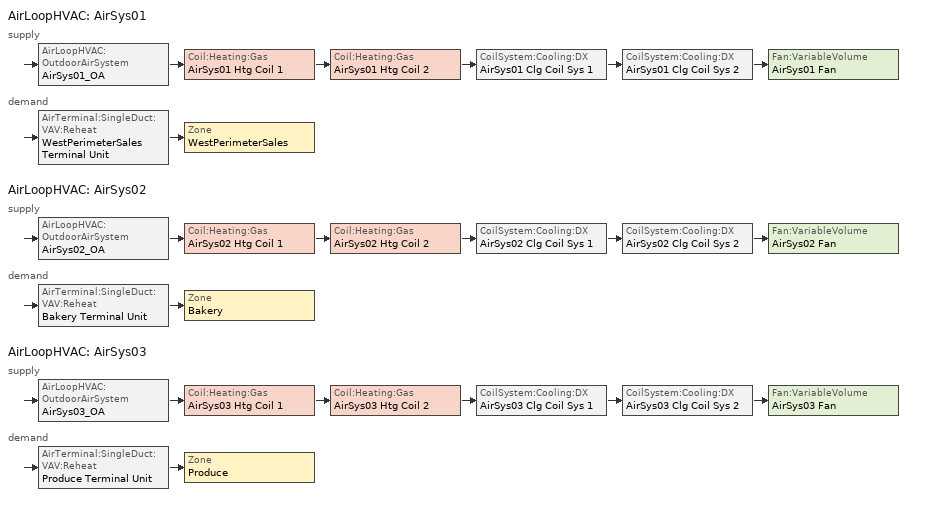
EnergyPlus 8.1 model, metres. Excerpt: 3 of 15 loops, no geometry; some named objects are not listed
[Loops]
AirLoopHVAC 'AirSys01'
 supply: AirLoopHVAC:OutdoorAirSystem 'AirSys01_OA' > Coil:Heating:Gas 'AirSys01 Htg Coil 1' > Coil:Heating:Gas 'AirSys01 Htg Coil 2' > CoilSystem:Cooling:DX 'AirSys01 Clg Coil Sys 1' > CoilSystem:Cooling:DX 'AirSys01 Clg Coil Sys 2' > Fan:VariableVolume 'AirSys01 Fan'
 demand: AirTerminal:SingleDuct:VAV:Reheat 'WestPerimeterSales Terminal Unit' > Zone 'WestPerimeterSales'
AirLoopHVAC 'AirSys02'
 supply: AirLoopHVAC:OutdoorAirSystem 'AirSys02_OA' > Coil:Heating:Gas 'AirSys02 Htg Coil 1' > Coil:Heating:Gas 'AirSys02 Htg Coil 2' > CoilSystem:Cooling:DX 'AirSys02 Clg Coil Sys 1' > CoilSystem:Cooling:DX 'AirSys02 Clg Coil Sys 2' > Fan:VariableVolume 'AirSys02 Fan'
 demand: AirTerminal:SingleDuct:VAV:Reheat 'Bakery Terminal Unit' > Zone 'Bakery'
AirLoopHVAC 'AirSys03'
 supply: AirLoopHVAC:OutdoorAirSystem 'AirSys03_OA' > Coil:Heating:Gas 'AirSys03 Htg Coil 1' > Coil:Heating:Gas 'AirSys03 Htg Coil 2' > CoilSystem:Cooling:DX 'AirSys03 Clg Coil Sys 1' > CoilSystem:Cooling:DX 'AirSys03 Clg Coil Sys 2' > Fan:VariableVolume 'AirSys03 Fan'
 demand: AirTerminal:SingleDuct:VAV:Reheat 'Produce Terminal Unit' > Zone 'Produce'
[Sizing:Zone] Zone Cooling Design Supply Air Temperature Input Method=SupplyAirTemperature; Zone Cooling Design Supply Air Temperature {C}=14; Zone Heating Design Supply Air Temperature Input Method=SupplyAirTemperature; Zone Heating Design Supply Air Temperature {C}=40; Zone Cooling Design Supply Air Humidity Ratio {kgWater/kgDryAir}=0.0085; Zone Heating Design Supply Air Humidity Ratio {kgWater/kgDryAir}=0.008; Cooling Design Air Flow Method=DesignDay; Cooling Minimum Air Flow Fraction=0; Heating Design Air Flow Method=DesignDay; Heating Design Air Flow Rate {m3/s}=0
Name | Design Specification Outdoor Air Object
WestPerimeterSales | SZ DSOA WestPerimeterSales
Bakery | SZ DSOA Bakery
Produce | SZ DSOA Produce
[DesignSpecification:OutdoorAir] Outdoor Air Method=Sum; Outdoor Air Flow Air Changes per Hour {1/hr}=0; Outdoor Air Flow Rate Fraction Schedule=Bldg_Occ_Sch
Name | Outdoor Air Flow per Person {m3/s-person} | Outdoor Air Flow per Zone Floor Area {m3/s-m2} | Outdoor Air Flow per Zone {m3/s}
SZ DSOA WestPerimeterSales; SZ DSOA Produce | 0 | 0.0015 | 0
SZ DSOA Bakery | 0.0075 | 0 | 1.11049
[ZoneControl:Thermostat] Control Type Schedule=Dual Zone Control Type Sched; Control Object Type 1=ThermostatSetpoint:DualSetpoint
Name | Zone or ZoneList | Control Name 1
WestPerimeterSales Thermostat | WestPerimeterSales | WestPerimeterSales DualSPSched
Bakery Thermostat | Bakery | Bakery DualSPSched
Produce Thermostat | Produce | Produce DualSPSched
[ThermostatSetpoint:DualSetpoint] Heating Setpoint Temperature Schedule=HtgSetP_Sch; Cooling Setpoint Temperature Schedule=ClgSetP_Sch
WestPerimeterSales DualSPSched; Bakery DualSPSched; Produce DualSPSched
[Zone equipment]
WestPerimeterSales: WestPerimeterSales Terminal Unit, WestPerimeterSales PTAC, WestPerimeterSales OA Unit
Bakery: Bakery Terminal Unit, Bakery PTAC, Bakery OA Unit, Bakery Exhaust Fan
Produce: Produce Terminal Unit, Produce PTAC, Produce OA Unit
[Fan:ZoneExhaust]
Bakery Exhaust Fan: Availability Schedule=MinOA_MotorizedDamper_Sched; Fan Total Efficiency=0.45; Pressure Rise {Pa}=125; Maximum Flow Rate {m3/s}=1.11049; Flow Fraction Schedule=Gas Kit Equip Sch
[AirLoopHVAC] Design Supply Air Flow Rate {m3/s}=AutoSize
AirSys01; AirSys02; AirSys03
[Sizing:System] Type of Load to Size On=Sensible; Design Outdoor Air Flow Rate {m3/s}=AutoSize; Minimum System Air Flow Ratio=0.3; Preheat Design Temperature {C}=7; Preheat Design Humidity Ratio {kgWater/kgDryAir}=0.008; Precool Design Temperature {C}=12.8; Precool Design Humidity Ratio {kgWater/kgDryAir}=0.008; Central Cooling Design Supply Air Temperature {C}=12.8; Central Heating Design Supply Air Temperature {C}=16.7; Sizing Option=NonCoincident; 100% Outdoor Air in Cooling=No; 100% Outdoor Air in Heating=No; Central Cooling Design Supply Air Humidity Ratio {kgWater/kgDryAir}=0.0085; Central Heating Design Supply Air Humidity Ratio {kgWater/kgDryAir}=0.008; Cooling Design Air Flow Method=DesignDay; Cooling Design Air Flow Rate {m3/s}=0; Heating Design Air Flow Method=DesignDay; Heating Design Air Flow Rate {m3/s}=0; System Outdoor Air Method=ZoneSum
AirSys01; AirSys02; AirSys03
[Controller:OutdoorAir] Minimum Outdoor Air Flow Rate {m3/s}=AutoSize; Maximum Outdoor Air Flow Rate {m3/s}=AutoSize; Economizer Control Type=DifferentialDryBulb; Economizer Control Action Type=ModulateFlow; Economizer Maximum Limit Dry-Bulb Temperature {C}=28; Economizer Maximum Limit Enthalpy {J/kg}=64000; Economizer Minimum Limit Dry-Bulb Temperature {C}=-100; Lockout Type=NoLockout; Minimum Limit Type=FixedMinimum; Minimum Outdoor Air Schedule=MinOA_MotorizedDamper_Sched; High Humidity Control=No; Heat Recovery Bypass Control Type=BypassWhenOAFlowGreaterThanMinimum
AirSys01_OA_Controller; AirSys02_OA_Controller; AirSys03_OA_Controller
[Refrigeration:CaseAndWalkInList]
Rack A Case and Walk-In List: Case or WalkIn Name 1=A01 Ice Cream Reach-Ins; Case or WalkIn Name 2=A02 Ice Cream Reach-Ins; Case or WalkIn Name 3=A03 Ice Cream Reach-Ins; Case or WalkIn Name 4=A04 Ice Cream Coffins; Case or WalkIn Name 5=A05 Grocery Freezer; Case or WalkIn Name 6=B04 Bakery Freezer
[Refrigeration:WalkIn]
B04 Bakery Freezer: Availability Schedule=Always_On; Rated Coil Cooling Capacity {W}=3030; Operating Temperature {C}=-26.1; Rated Cooling Source Temperature {C}=-31.7; Rated Total Heating Power {W}=242; Heating Power Schedule=Always_Off; Rated Cooling Coil Fan Power {W}=236; Rated Circulation Fan Power {W}=0; Rated Total Lighting Power {W}=18.525; Lighting Schedule=HVACOperationSchd; Defrost Type=Electric; Defrost Control Type=TemperatureTermination; Defrost Schedule=B04 Defrost Sch; Defrost Drip-Down Schedule=B04 Drip-Down Sch; Defrost Power {W}=3600; Temperature Termination Defrost Fraction to Ice=0.7; Restocking Schedule=Always_Off; Insulated Floor Surface Area {m2}=11.5; Insulated Floor U-Value {W/m2-K}=0.2; Zone Name 1=Bakery; Total Insulated Surface Area Facing Zone 1 {m2}=52.6; Insulated Surface U-Value Facing Zone 1 {W/m2-K}=0.14; Area of Glass Reach In Doors Facing Zone 1 {m2}=0; Height of Glass Reach In Doors Facing Zone 1 {m}=0; Glass Reach In Door U Value Facing Zone 1 {W/m2-K}=2.27; Area of Stocking Doors Facing Zone 1 {m2}=3.3; Height of Stocking Doors Facing Zone 1 {m}=2.1; Stocking Door U Value Facing Zone 1 {W/m2-K}=0.18; Stocking Door Opening Schedule Name Facing Zone 1=Walk-In Door Sch; Stocking Door Opening Protection Type Facing Zone 1=None
[Coil:Heating:Electric] Availability Schedule=Always_On; Efficiency=1; Nominal Capacity {W}=AutoSize
WestPerimeterSales Terminal Reheat Coil; Bakery Terminal Reheat Coil; Produce Terminal Reheat Coil
[AirTerminal:SingleDuct:VAV:Reheat] Availability Schedule=Always_On; Maximum Air Flow Rate {m3/s}=AutoSize; Zone Minimum Air Flow Input Method=Scheduled; Minimum Air Flow Fraction Schedule=Min_Flow_Frac_Sch; Maximum Hot Water or Steam Flow Rate {m3/s}=AutoSize; Minimum Hot Water or Steam Flow Rate {m3/s}=0; Convergence Tolerance=0.001; Damper Heating Action=Reverse; Maximum Flow per Zone Floor Area During Reheat {m3/s-m2}=AutoCalculate; Maximum Flow Fraction During Reheat=AutoCalculate; Maximum Reheat Air Temperature {C}=50
Name | Reheat Coil
WestPerimeterSales Terminal Unit | WestPerimeterSales Terminal Reheat Coil
Bakery Terminal Unit | Bakery Terminal Reheat Coil
Produce Terminal Unit | Produce Terminal Reheat Coil
[ZoneHVAC:PackagedTerminalAirConditioner] Supply Air Flow Rate During Cooling Operation {m3/s}=AutoSize; Supply Air Flow Rate During Heating Operation {m3/s}=AutoSize; Supply Air Flow Rate When No Cooling or Heating is Needed {m3/s}=AutoSize; Outdoor Air Flow Rate During Cooling Operation {m3/s}=0; Outdoor Air Flow Rate During Heating Operation {m3/s}=0; Outdoor Air Flow Rate When No Cooling or Heating is Needed {m3/s}=0; Fan Placement=BlowThrough; Supply Air Fan Operating Mode Schedule=Always_On
Name | Availability Schedule | Supply Air Fan | Heating Coil | Cooling Coil
WestPerimeterSales PTAC | WestPerimeterSales_PTAC_Fan_Sch | WestPerimeterSales PTAC Fan | WestPerimeterSales PTAC Htg Coil | WestPerimeterSales PTAC Clg Coil
Bakery PTAC | Bakery_PTAC_Fan_Sch | Bakery PTAC Fan | Bakery PTAC Htg Coil | Bakery PTAC Clg Coil
Produce PTAC | Produce_PTAC_Fan_Sch | Produce PTAC Fan | Produce PTAC Htg Coil | Produce PTAC Clg Coil
[Coil:Heating:Gas] Availability Schedule=Always_On; Gas Burner Efficiency=0.8; Nominal Capacity {W}=AutoSize
WestPerimeterSales PTAC Htg Coil; WestPerimeterSales OA Unit Htg Coil; Bakery PTAC Htg Coil; Bakery OA Unit Htg Coil; Produce PTAC Htg Coil; Produce OA Unit Htg Coil; AirSys01 Htg Coil 1; AirSys01 Htg Coil 2; AirSys02 Htg Coil 1; AirSys02 Htg Coil 2; AirSys03 Htg Coil 1; AirSys03 Htg Coil 2
[Coil:Cooling:DX:SingleSpeed] Availability Schedule=Always_On; Gross Rated Total Cooling Capacity {W}=AutoSize; Gross Rated Sensible Heat Ratio=AutoSize; Gross Rated Cooling COP {W/W}=4.7; Rated Air Flow Rate {m3/s}=AutoSize; Rated Evaporator Fan Power Per Volume Flow Rate {W/(m3/s)}=773.3; Total Cooling Capacity Function of Temperature Curve=PTAC-Clg-Cap-fT; Total Cooling Capacity Function of Flow Fraction Curve=PTAC-Clg-Cap-fFF; Energy Input Ratio Function of Temperature Curve=PTAC-Clg-EIR-fT; Energy Input Ratio Function of Flow Fraction Curve=PTAC-Clg-EIR-fFF; Part Load Fraction Correlation Curve=PTAC-Clg-PLF-fPLR; Nominal Time for Condensate Removal to Begin {s}=1000; Ratio of Initial Moisture Evaporation Rate and Steady State Latent Capacity=1.5; Maximum Cycling Rate {cycles/hr}=3; Latent Capacity Time Constant {s}=45; Condenser Type=AirCooled
WestPerimeterSales PTAC Clg Coil; Bakery PTAC Clg Coil; Produce PTAC Clg Coil
[ZoneHVAC:OutdoorAirUnit] Outdoor Air Schedule=MinOA_MotorizedDamper_Sched; Supply Fan Placement=BlowThrough; Exhaust Air Schedule=MinOA_MotorizedDamper_Sched; Unit Control Type=NeutralControl
Name | Availability Schedule | Zone | Outdoor Air Flow Rate {m3/s} | Supply Fan | Exhaust Fan | Exhaust Air Flow Rate {m3/s} | Outdoor Air Unit List
WestPerimeterSales OA Unit | WestPerimeterSales_PTAC_Fan_Sch | WestPerimeterSales | 0.161025 | WestPerimeterSales OA Unit Supply Fan | WestPerimeterSales OA Unit Exhaust Fan | 0.161025 | WestPerimeterSales OA Unit Equip List
Bakery OA Unit | Bakery_PTAC_Fan_Sch | Bakery | 0.135032 | Bakery OA Unit Supply Fan | Bakery OA Unit Exhaust Fan | 0.135032 | Bakery OA Unit Equip List
Produce OA Unit | Produce_PTAC_Fan_Sch | Produce | 1.06704 | Produce OA Unit Supply Fan | Produce OA Unit Exhaust Fan | 1.06704 | Produce OA Unit Equip List
[ZoneHVAC:OutdoorAirUnit:EquipmentList] Component Object Type 1=HeatExchanger:AirToAir:SensibleAndLatent; Component Object Type 2=Coil:Heating:Gas
Name | Component Name 1 | Component Name 2
WestPerimeterSales OA Unit Equip List | WestPerimeterSales OA Unit ERV | WestPerimeterSales OA Unit Htg Coil
Bakery OA Unit Equip List | Bakery OA Unit ERV | Bakery OA Unit Htg Coil
Produce OA Unit Equip List | Produce OA Unit ERV | Produce OA Unit Htg Coil
[Fan:VariableVolume] Maximum Flow Rate {m3/s}=AutoSize; Fan Power Minimum Flow Rate Input Method=Fraction; Fan Power Minimum Flow Fraction=0.6; Motor In Airstream Fraction=1; Fan Power Coefficient 1=0.0407599; Fan Power Coefficient 2=0.088045; Fan Power Coefficient 3=-0.0729261; Fan Power Coefficient 4=0.94374; Fan Power Coefficient 5=0
Name | Availability Schedule | Fan Total Efficiency | Pressure Rise {Pa} | Motor Efficiency
WestPerimeterSales OA Unit Supply Fan; Bakery OA Unit Supply Fan; Produce OA Unit Supply Fan | Always_On | 0.6 | 250 | 0.9
WestPerimeterSales OA Unit Exhaust Fan; Bakery OA Unit Exhaust Fan; Produce OA Unit Exhaust Fan | Always_On | 1 | 0 | 0.9
AirSys01 Fan | AirSys01_Fan_Sch | 0.6 | 250 | 0.93
AirSys02 Fan | AirSys02_Fan_Sch | 0.6 | 250 | 0.93
AirSys03 Fan | AirSys03_Fan_Sch | 0.6 | 250 | 0.93
[HeatExchanger:AirToAir:SensibleAndLatent] Availability Schedule=Always_On; Sensible Effectiveness at 100% Heating Air Flow=0.826; Latent Effectiveness at 100% Heating Air Flow=0.761; Sensible Effectiveness at 75% Heating Air Flow=0.826; Latent Effectiveness at 75% Heating Air Flow=0.761; Sensible Effectiveness at 100% Cooling Air Flow=0.826; Latent Effectiveness at 100% Cooling Air Flow=0.761; Sensible Effectiveness at 75% Cooling Air Flow=0.826; Latent Effectiveness at 75% Cooling Air Flow=0.761; Nominal Electric Power {W}=0; Heat Exchanger Type=Rotary; Frost Control Type=ExhaustOnly; Threshold Temperature {C}=-23.3; Initial Defrost Time Fraction=0.167; Rate of Defrost Time Fraction Increase {1/K}=0.024; Economizer Lockout=Yes
Name | Nominal Supply Air Flow Rate {m3/s} | Supply Air Outlet Temperature Control
WestPerimeterSales OA Unit ERV | 0.161025 | No
Bakery OA Unit ERV | 0.135032 | No
Produce OA Unit ERV | 1.06704 | No
AirSys01_OA Heat Recovery; AirSys02_OA Heat Recovery; AirSys03_OA Heat Recovery | AutoSize | Yes
[Fan:OnOff] Availability Schedule=Always_On; Fan Total Efficiency=0.6; Pressure Rise {Pa}=250; Maximum Flow Rate {m3/s}=AutoSize; Motor Efficiency=0.95; Motor In Airstream Fraction=1
WestPerimeterSales PTAC Fan; Bakery PTAC Fan; Produce PTAC Fan
[SetpointManager:MixedAir] Control Variable=Temperature
Name | Setpoint Node or NodeList
AirSys01 Htg Coil 1 SAT Mgr | AirSys01 Htg Coil 2 Inlet Node
AirSys01 Htg Coil 2 SAT Mgr | AirSys01 Clg Coil 1 Inlet Node
AirSys01 Clg Coil 1 SAT Mgr | AirSys01 Clg Coil 2 Inlet Node
AirSys02 Htg Coil 1 SAT Mgr | AirSys02 Htg Coil 2 Inlet Node
AirSys02 Htg Coil 2 SAT Mgr | AirSys02 Clg Coil 1 Inlet Node
AirSys02 Clg Coil 1 SAT Mgr | AirSys02 Clg Coil 2 Inlet Node
AirSys03 Htg Coil 1 SAT Mgr | AirSys03 Htg Coil 2 Inlet Node
AirSys03 Htg Coil 2 SAT Mgr | AirSys03 Clg Coil 1 Inlet Node
AirSys03 Clg Coil 1 SAT Mgr | AirSys03 Clg Coil 2 Inlet Node
AirSys01 Heat Recovery Mixed Air Temp Mgr | AirSys01 OA Mixer Outdoor Air Stream Node
AirSys01 Mixed Air Temp Mgr | AirSys01 Htg Coil 1 Inlet Node
AirSys02 Heat Recovery Mixed Air Temp Mgr | AirSys02 OA Mixer Outdoor Air Stream Node
AirSys02 Mixed Air Temp Mgr | AirSys02 Htg Coil 1 Inlet Node
AirSys03 Heat Recovery Mixed Air Temp Mgr | AirSys03 OA Mixer Outdoor Air Stream Node
AirSys03 Mixed Air Temp Mgr | AirSys03 Htg Coil 1 Inlet Node
[CoilSystem:Cooling:DX] Availability Schedule=Always_On
Name | Cooling Coil
AirSys01 Clg Coil Sys 1 | AirSys01 Clg Coil 1
AirSys01 Clg Coil Sys 2 | AirSys01 Clg Coil 2
AirSys02 Clg Coil Sys 1 | AirSys02 Clg Coil 1
AirSys02 Clg Coil Sys 2 | AirSys02 Clg Coil 2
AirSys03 Clg Coil Sys 1 | AirSys03 Clg Coil 1
AirSys03 Clg Coil Sys 2 | AirSys03 Clg Coil 2
[Coil:Cooling:DX:TwoSpeed] Availability Schedule=Always_On; High Speed Gross Rated Total Cooling Capacity {W}=AutoSize; High Speed Rated Sensible Heat Ratio=AutoSize; High Speed Gross Rated Cooling COP {W/W}=4.7; High Speed Rated Air Flow Rate {m3/s}=AutoSize; Total Cooling Capacity Function of Temperature Curve=Clg-Cap-fT; Total Cooling Capacity Function of Flow Fraction Curve=Clg-Cap-fFF; Energy Input Ratio Function of Temperature Curve=Clg-EIR-fT; Energy Input Ratio Function of Flow Fraction Curve=Clg-EIR-fFF; Part Load Fraction Correlation Curve=Clg-PLF-fPLR; Low Speed Gross Rated Total Cooling Capacity {W}=AutoSize; Low Speed Gross Rated Sensible Heat Ratio=AutoSize; Low Speed Gross Rated Cooling COP {W/W}=3; Low Speed Rated Air Flow Rate {m3/s}=AutoSize; Low Speed Total Cooling Capacity Function of Temperature Curve=Clg-Cap-fT; Low Speed Energy Input Ratio Function of Temperature Curve=Clg-EIR-fT; Condenser Type=AirCooled; Basin Heater Capacity {W/K}=10; Basin Heater Setpoint Temperature {C}=2
AirSys01 Clg Coil 1; AirSys01 Clg Coil 2; AirSys02 Clg Coil 1; AirSys02 Clg Coil 2; AirSys03 Clg Coil 1; AirSys03 Clg Coil 2
[EnergyManagementSystem:Sensor]
Name | Output:Variable or Output:Meter Index Key | Output:Variable or Output:Meter
AirSys01_RA_Enth | AirSys01 Supply Equipment Inlet Node | System Node Enthalpy
AirSys01_Heat_Load | WestPerimeterSales | Zone Predicted Sensible Load to Setpoint Heat Transfer Rate
AirSys01_FanFraction | WestPerimeterSales Terminal Unit | Zone Air Terminal VAV Damper Position
AirSys01_MinFlowFraction | WestPerimeterSales Terminal Unit | Zone Air Terminal Minimum Air Flow Fraction
WestPerimeterSales_RH | WestPerimeterSales | Zone Air Relative Humidity
AirSys01_Tdp | WestPerimeterSales | Zone Air Temperature
AirSys02_RA_Enth | AirSys02 Supply Equipment Inlet Node | System Node Enthalpy
AirSys02_Heat_Load | Bakery | Zone Predicted Sensible Load to Setpoint Heat Transfer Rate
AirSys02_FanFraction | Bakery Terminal Unit | Zone Air Terminal VAV Damper Position
AirSys02_MinFlowFraction | Bakery Terminal Unit | Zone Air Terminal Minimum Air Flow Fraction
Bakery_RH | Bakery | Zone Air Relative Humidity
AirSys02_Tdp | Bakery | Zone Air Temperature
AirSys03_RA_Enth | AirSys03 Supply Equipment Inlet Node | System Node Enthalpy
AirSys03_Heat_Load | Produce | Zone Predicted Sensible Load to Setpoint Heat Transfer Rate
AirSys03_FanFraction | Produce Terminal Unit | Zone Air Terminal VAV Damper Position
AirSys03_MinFlowFraction | Produce Terminal Unit | Zone Air Terminal Minimum Air Flow Fraction
Produce_RH | Produce | Zone Air Relative Humidity
AirSys03_Tdp | Produce | Zone Air Temperature
[EnergyManagementSystem:TrendVariable] Number of Timesteps to be Logged=4
Name | EMS Variable
AirSys01_FanFractionLog | AirSys01_FanFraction
AirSys02_FanFractionLog | AirSys02_FanFraction
AirSys03_FanFractionLog | AirSys03_FanFraction
[EnergyManagementSystem:Actuator] Actuated Component Type=Schedule:Compact; Actuated Component Control Type=Schedule Value
Name | Actuated Component Unique
Vestibule_PTAC_Fan_Sch_Act | Vestibule_PTAC_Fan_Sch
AirSys10_SAT_Sch_Act | AirSys10_SAT_Sch
AirSys10_Fan_Sch_Act | AirSys10_Fan_Sch
EastPerimeterSales_PTAC_Fan_Sch_Act | EastPerimeterSales_PTAC_Fan_Sch
AirSys11_SAT_Sch_Act | AirSys11_SAT_Sch
AirSys11_Fan_Sch_Act | AirSys11_Fan_Sch
ActiveStorage_PTAC_Fan_Sch_Act | ActiveStorage_PTAC_Fan_Sch
AirSys12_SAT_Sch_Act | AirSys12_SAT_Sch
AirSys12_Fan_Sch_Act | AirSys12_Fan_Sch
DiningRoom_PTAC_Fan_Sch_Act | DiningRoom_PTAC_Fan_Sch
AirSys13_SAT_Sch_Act | AirSys13_SAT_Sch
AirSys13_Fan_Sch_Act | AirSys13_Fan_Sch
MeetingRoom_PTAC_Fan_Sch_Act | MeetingRoom_PTAC_Fan_Sch
AirSys14_SAT_Sch_Act | AirSys14_SAT_Sch
AirSys14_Fan_Sch_Act | AirSys14_Fan_Sch
EnclosedOffice_PTAC_Fan_Sch_Act | EnclosedOffice_PTAC_Fan_Sch
[EnergyManagementSystem:ProgramCallingManager]
AirSys01_Initialize_Globals_Call: BeginNewEnvironment; AirSys01_Initialize_Globals
AirSys01_SAT_Reset_Call: AfterPredictorBeforeHVACManagers; AirSys01_SAT_Reset
AirSys02_Initialize_Globals_Call: BeginNewEnvironment; AirSys02_Initialize_Globals
AirSys02_SAT_Reset_Call: AfterPredictorBeforeHVACManagers; AirSys02_SAT_Reset
AirSys03_Initialize_Globals_Call: BeginNewEnvironment; AirSys03_Initialize_Globals
AirSys03_SAT_Reset_Call: AfterPredictorBeforeHVACManagers; AirSys03_SAT_Reset
AirSys04_Initialize_Globals_Call: BeginNewEnvironment; AirSys04_Initialize_Globals
AirSys04_SAT_Reset_Call: AfterPredictorBeforeHVACManagers; AirSys04_SAT_Reset
AirSys05_Initialize_Globals_Call: BeginNewEnvironment; AirSys05_Initialize_Globals
AirSys05_SAT_Reset_Call: AfterPredictorBeforeHVACManagers; AirSys05_SAT_Reset
AirSys06_Initialize_Globals_Call: BeginNewEnvironment; AirSys06_Initialize_Globals
AirSys06_SAT_Reset_Call: AfterPredictorBeforeHVACManagers; AirSys06_SAT_Reset
AirSys07_Initialize_Globals_Call: BeginNewEnvironment; AirSys07_Initialize_Globals
AirSys07_SAT_Reset_Call: AfterPredictorBeforeHVACManagers; AirSys07_SAT_Reset
AirSys08_Initialize_Globals_Call: BeginNewEnvironment; AirSys08_Initialize_Globals
[Schedule:Compact]
ALWAYS_ON; WestPerimeterSales_PTAC_Fan_Sch; Bakery_PTAC_Fan_Sch; Produce_PTAC_Fan_Sch; AirSys01_Fan_Sch; AirSys02_Fan_Sch; AirSys03_Fan_Sch: Through: 12/31, For: AllDays, Until: 24:00, 1
ALWAYS_OFF: Through: 12/31, For: AllDays, Until: 24:00, 0
HVACOperationSchd: Through: 12/31, For: Weekdays SummerDesignDay, Until: 06:00, 0, Until: 22:00, 1, Until: 24:00, 0, For: Saturday WinterDesignDay, Until: 06:00, 0, Until: 22:00, 1, Until: 24:00, 0, For: Sunday Holidays AllOtherDays, Until: 06:00, 0, Until: 22:00, 1, Until: 24:00, 0
BLDG_OCC_SCH: Through: 12/31, For: Weekdays, Until: 06:00, 0, Until: 08:00, 0.1, Until: 09:00, 0.2, Until: 11:00, 0.5, Until: 15:00, 0.7, Until: 16:00, 0.8, Until: 17:00, 0.7, Until: 19:00, 0.5, Until: 22:00, 0.3, Until: 24:00, 0, For: SummerDesignDay, Until: 24:00, 1, For: Saturday, Until: 06:00, 0, Until: 08:00, 0.1, Until: 09:00, 0.2, Until: 10:00, 0.5, Until: 11:00, 0.6, Until: 17:00, 0.8, Until: 18:00, 0.6, Until: 21:00, 0.2, Until: 22:00, 0.1, Until: 24:00, 0, For: WinterDesignDay, Until: 24:00, 0, For: Sunday Holidays AllOtherDays, Until: 06:00, 0, Until: 10:00, 0.1, Until: 12:00, 0.2, Until: 17:00, 0.4, Until: 18:00, 0.2, Until: 22:00, 0.1, Until: 24:00, 0
HTGSETP_SCH: Through: 12/31, For: Weekdays WinterDesignDay, Until: 06:00, 15.6, Until: 22:00, 21, Until: 24:00, 15.6, For SummerDesignDay, Until: 24:00, 15.6, For: Saturday, Until: 06:00, 15.6, Until: 22:00, 21, Until: 24:00, 15.6, For: Sunday Holidays AllOtherDays, Until:  6:00, 15.6, Until: 22:00, 21, Until: 24:00, 15.6
CLGSETP_SCH: Through: 12/31, For: Weekdays SummerDesignDay, Until: 06:00, 30, Until: 22:00, 24, Until: 24:00, 30, For: Saturday, Until: 06:00, 30, Until: 22:00, 24, Until: 24:00, 30, For WinterDesignDay, Until: 24:00, 30, For: Sunday Holidays AllOtherDays, Until: 6:00, 30, Until: 22:00, 24, Until: 24:00, 30
MinOA_MotorizedDamper_Sched: Through: 12/31, For: Weekdays SummerDesignDay, Until: 06:00, 0, Until: 22:00, 1, Until: 24:00, 0, For: Saturday, Until: 06:00, 0, Until: 22:00, 1, Until: 24:00, 0, For: WinterDesignDay, Until: 24:00, 1, For: Sunday Holidays AllOtherDays, Until: 06:00, 0, Until: 22:00, 1, Until: 24:00, 0
Dual Zone Control Type Sched: Through: 12/31, For: AllDays, Until: 24:00, 4
Gas Kit Equip Sch: Through: 12/31, For: WinterDesignDay, Until: 24:00, 0, For: AllOtherDays, Until: 03:00, 0.01, Until: 06:00, 0.3, Until: 07:00, 1, Until: 08:00, 0.72, Until: 10:00, 0.36, Until: 11:00, 0.83, Until: 13:00, 0.94, Until: 24:00, 0.01
B04 Defrost Sch: Through: 12/31, For: AllDays, Until: 08:00, 0, Until: 08:45, 1, Until: 20:00, 0, Until: 20:45, 1, Until: 24:00, 0
B04 Drip-Down Sch: Through: 12/31, For: AllDays, Until: 08:00, 0, Until: 08:50, 1, Until: 20:00, 0, Until: 20:50, 1, Until: 24:00, 0
Walk-In Door Sch: Through: 12/31, For: AllDays, Until: 6:00, 0, Until: 22:00, 0.0625, Until: 24:00, 0
Min_Flow_Frac_Sch: Through: 12/31, For: AllDays, Until: 24:00, 0.3
[Curve:Biquadratic] Minimum Value of x {BasedOnField A2}=17; Maximum Value of x {BasedOnField A2}=22; Minimum Value of y {BasedOnField A3}=13; Maximum Value of y {BasedOnField A3}=46
Name | Coefficient1 Constant | Coefficient2 x | Coefficient3 x**2 | Coefficient4 y | Coefficient5 y**2 | Coefficient6 x*y
PTAC-Clg-Cap-fT | 0.942588 | 0.00954335 | 0.00068377 | -0.0110427 | 5.249e-06 | -9.72e-06
PTAC-Clg-EIR-fT | 0.342414 | 0.034885 | -0.0006237 | 0.00497722 | 0.000437951 | -0.000728028
Clg-Cap-fT | 0.42415 | 0.04426 | -0.00042 | 0.00333 | -8e-005 | -0.00021
Clg-EIR-fT | 1.23649 | -0.02431 | 0.00057 | -0.01434 | 0.00063 | -0.00038
[Curve:Quadratic]
Name | Coefficient1 Constant | Coefficient2 x | Coefficient3 x**2 | Minimum Value of x {BasedOnField A2} | Maximum Value of x {BasedOnField A2}
PTAC-Clg-Cap-fFF | 0.8 | 0.2 | 0 | 0.5 | 1.5
PTAC-Clg-EIR-fFF | 1.1552 | -0.1808 | 0.0256 | 0.5 | 1.5
PTAC-Clg-PLF-fPLR | 0.85 | 0.15 | 0 | 0 | 1
Clg-Cap-fFF | 0.77136 | 0.34053 | -0.11088 | 0.75918 | 1.13877
Clg-EIR-fFF | 1.2055 | -0.32953 | 0.12308 | 0.75918 | 1.13877
Clg-PLF-fPLR | 0.771 | 0.229 | 0 | 0 | 1
